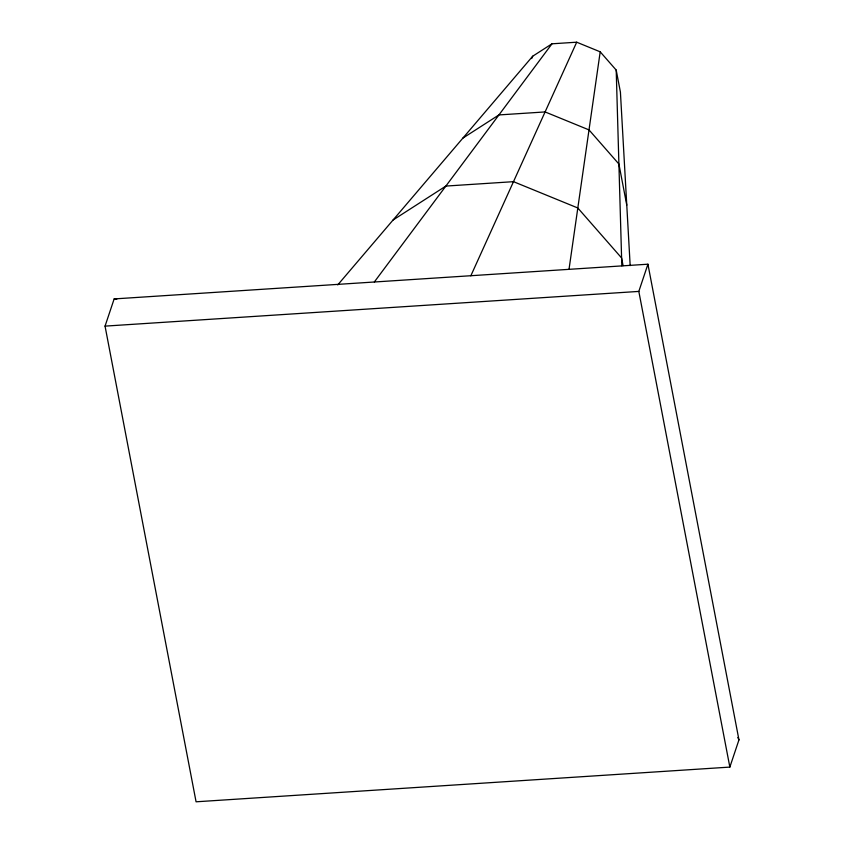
<?xml version="1.0" encoding="UTF-8"?>
<svg xmlns="http://www.w3.org/2000/svg" width="844" height="844" viewBox="0 0 844 844"><rect width="100%" height="100%" fill="white"/><g stroke="black" fill="none" stroke-linecap="round" stroke-linejoin="round"><path stroke-width="1.27" d="M569.046 269.152L600.2 51.822L576.695 42.2L551.987 43.804L532.701 56.21L337.748 284.913M105.046 326.122L114.151 298.924L647.928 264.204L738.954 739.882L729.849 767.091L196.072 801.8L105.046 326.122L638.824 291.412L647.928 264.204M531.678 58.542L532.701 56.21M470.815 275.84L576.695 42.2M374.346 281.959L551.987 43.804M462.892 138.1L498.931 114.932L545.097 111.935L589.006 129.902L618.905 164.021L626.775 205.166M393.082 219.999L445.875 186.07L513.49 181.671L577.813 207.983L621.606 257.969L623.072 265.66M114.151 298.924L116.757 299.261M600.2 51.822L616.204 70.084L620.414 92.101L630.173 265.638M737.825 737.508L738.954 739.882M638.824 291.412L729.849 767.091M616.204 70.084L621.828 265.849"/></g></svg>
